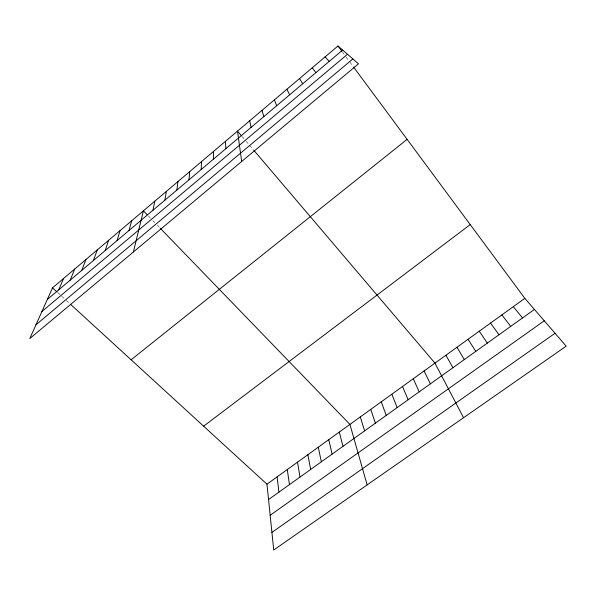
<?xml version="1.0" encoding="UTF-8"?>
<svg xmlns="http://www.w3.org/2000/svg" width="596" height="596" viewBox="0 0 596 596"><rect width="100%" height="100%" fill="white"/><g stroke="black" fill="none" stroke-linecap="round" stroke-linejoin="round"><path stroke-width="0.45" stroke-dasharray="2.98 2.23" d="M57.767 292.621L61.038 295.616M61.693 296.212L64.308 298.611M66.357 300.481L69.762 303.602M148.471 216.065L150.371 218.032M152.904 220.654L154.804 222.613M157.292 225.191L159.78 227.761M242.11 136.529L245.567 140.589M246.141 141.267L248.45 143.979M249.642 145.379L253.225 149.596M342.372 51.897L345.658 56.344M346.209 57.082L348.399 60.04M350.016 62.222L353.242 66.581"/><path stroke-width="0.89" d="M201.187 169.525L201.5 161.613M188.969 179.843L189.692 171.618M176.856 190.072L177.981 181.542M164.846 200.219L166.366 191.383M152.926 210.276L154.841 201.143M133.385 251.989L143.412 210.828L147.205 214.761M129.041 230.458L131.723 220.729M117.069 240.568L120.139 230.548M105.201 250.588L108.643 240.285M93.43 260.534L97.237 249.947M81.756 270.398L85.928 259.528M70.179 280.172L74.709 269.034M58.691 289.872L63.578 278.466M52.53 287.823L29.8 338.558L358.501 63.839L337.984 45.981L52.53 287.823L57.112 292.018M47.307 299.49L342.648 50.042M41.914 311.522L347.49 54.251M35.976 324.775L352.869 58.929M131.12 359.79L407.128 139.367M203.616 426.177L470.229 224.588M266.963 484.19L524.845 298.358L566.2 346.164L273.728 550.019L266.963 484.19L70.44 304.228M268.543 499.575L534.426 309.436M270.159 515.279L544.267 320.812M271.918 532.407L555.047 333.268M160.406 228.41L349.919 424.412L367.143 484.906M325.051 56.94L329.223 61.381M241.536 135.851L237.499 131.113L241.671 161.486M253.829 150.296L434.953 363.128L463.561 417.707M513.327 306.649L522.528 317.944M501.892 314.889L510.712 326.392M312.23 67.802L315.917 72.615M337.984 45.981L341.821 51.159M353.778 67.311L524.845 298.358M490.538 323.069L498.986 334.781M479.266 331.197L487.349 343.11M468.076 339.266L475.787 351.372M299.512 78.575L302.731 83.76M456.961 347.274L464.314 359.582M445.92 355.231L452.915 367.725M286.907 89.258L289.649 94.801M424.069 370.973L430.372 383.846M413.259 378.765L419.219 391.825M402.516 386.506L408.148 399.745M391.855 394.187L397.152 407.604M274.398 99.852L276.686 105.753M381.261 401.823L386.23 415.412M370.742 409.4L375.391 423.167M360.297 416.932L364.625 430.863M262.002 110.357L263.834 116.607M339.295 432.063L342.991 446.337M328.746 439.662L332.128 454.1M249.702 120.779L251.087 127.373M318.279 447.216L321.348 461.811M307.871 454.711L310.635 469.469M297.538 462.153L300.004 477.076M287.279 469.551L289.447 484.63M277.088 476.889L278.958 492.125M225.4 141.364L225.921 148.627M213.405 151.533L213.502 159.117"/></g></svg>
